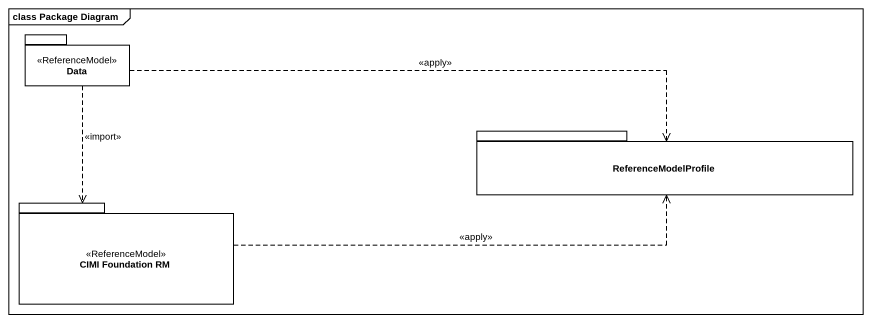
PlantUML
@startuml
mainframe class Package Diagram
package Data <<ReferenceModel>> {
}
package ReferenceModelProfile {
}
package "CIMI Foundation RM" as CIMI_Foundation_RM <<ReferenceModel>> {
}
Data .right.> ReferenceModelProfile : <<apply>>
Data ..> CIMI_Foundation_RM : <<import>>
CIMI_Foundation_RM .right.> ReferenceModelProfile : <<apply>>
@enduml
